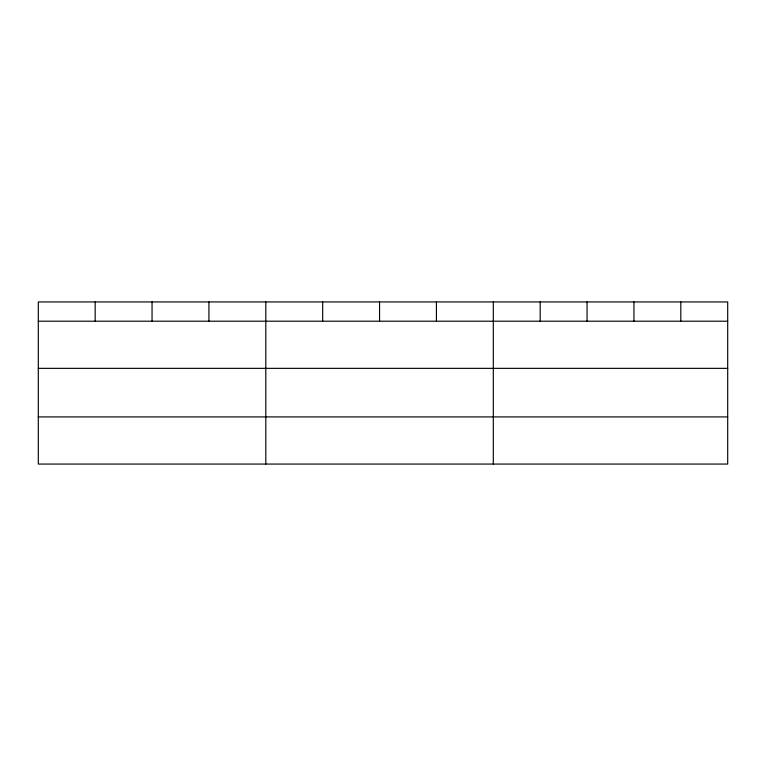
<?xml version="1.0" encoding="UTF-8"?>
<svg xmlns="http://www.w3.org/2000/svg" width="766" height="766" viewBox="0 0 766 766"><rect width="100%" height="100%" fill="white"/><g stroke="black" fill="none" stroke-linecap="round" stroke-linejoin="round"><path stroke-width="1.15" d="M727.7 368.35L727.7 301.938L38.3 301.938L38.3 464.062L727.7 464.062L727.7 368.35L38.3 368.35M38.3 321.203L727.7 321.203M38.3 416.915L727.7 416.915M680.821 301.938L680.821 321.203M633.942 301.938L633.942 321.203M587.062 301.938L587.062 321.203M540.183 301.938L540.183 321.203M493.304 301.938L493.304 464.062M436.429 301.938L436.429 321.203M379.553 301.938L379.553 321.203M322.678 301.938L322.678 321.203M265.802 301.938L265.802 464.062M208.927 301.938L208.927 321.203M152.051 301.938L152.051 321.203M95.176 301.938L95.176 321.203"/></g></svg>
